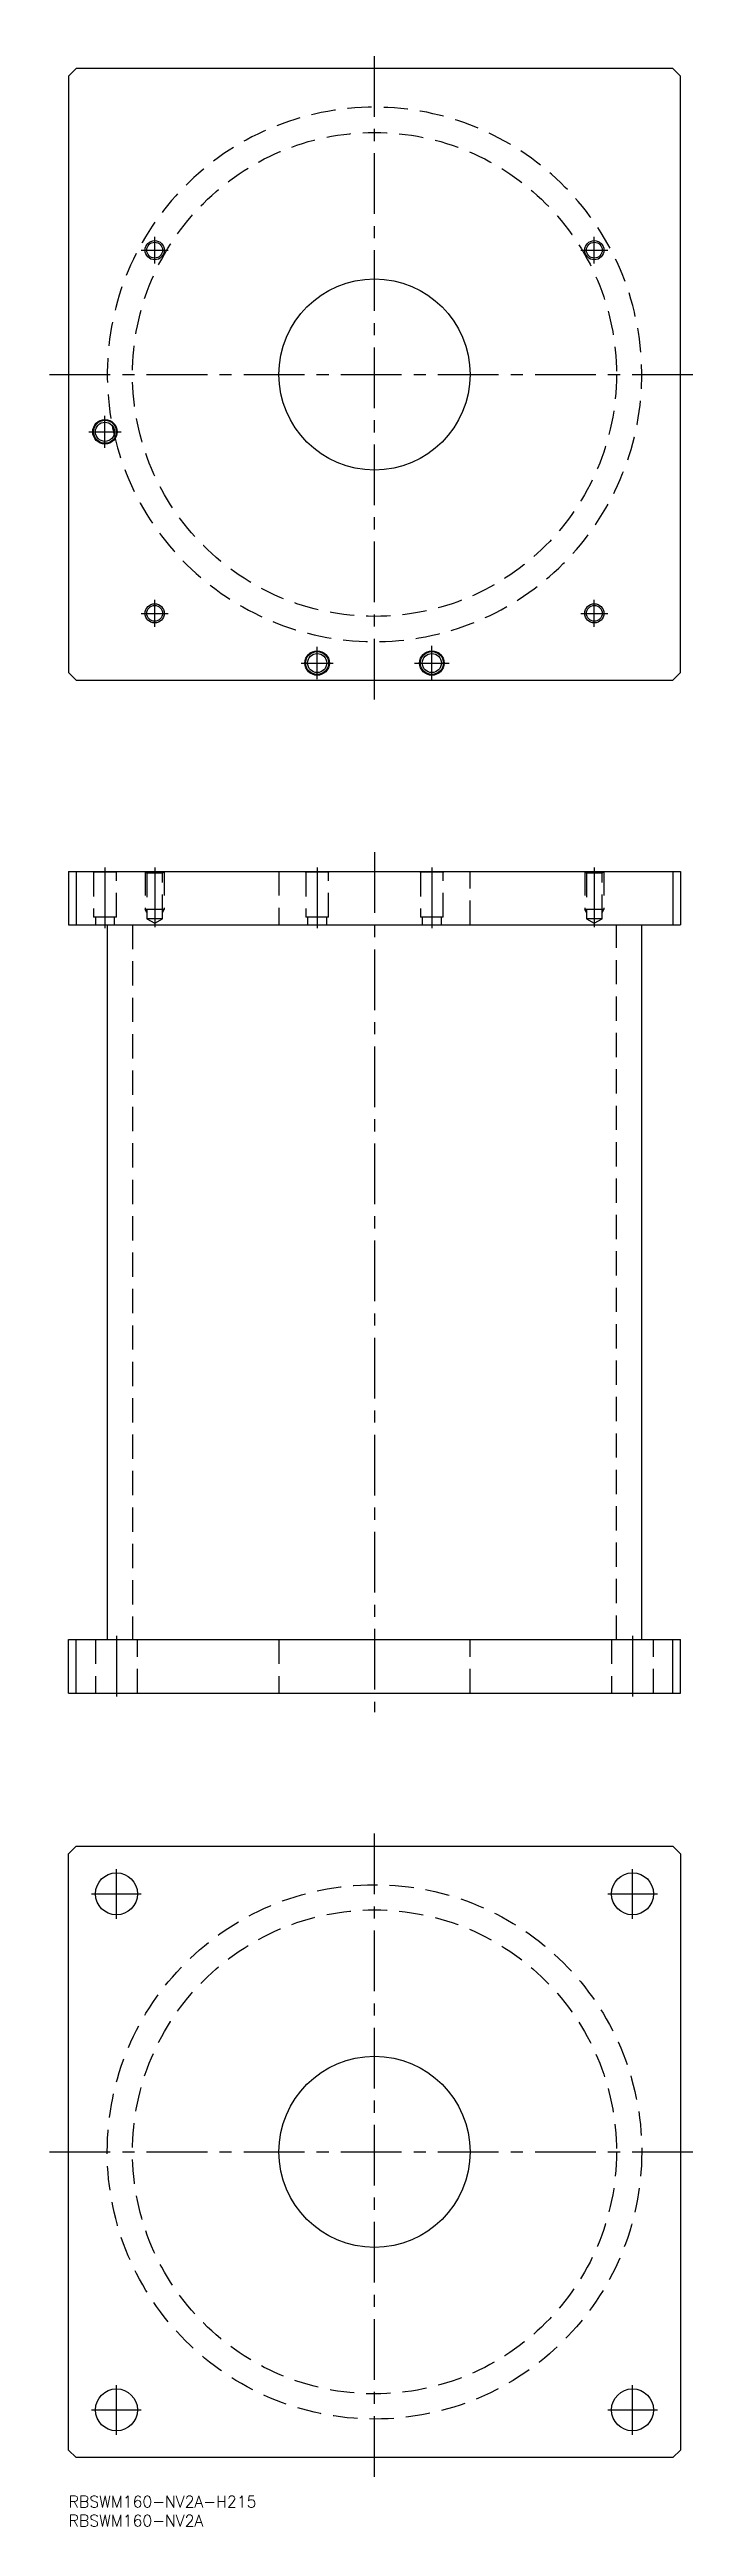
# Model space of a CAD drawing. Extents: x -5 to 165, y -8 to 640.
import ezdxf

# ---------------------------------------------------------------- set-up
doc = ezdxf.new("R2010")
doc.units = 0
doc.header["$LTSCALE"] = 0.5
doc.linetypes.add('CENTER', pattern=[50.8, 31.75, -6.35, 6.35, -6.35])
doc.linetypes.add('DASHED', pattern=[19.05, 12.7, -6.35])
for name, color, linetype in [('MSM_CENTER', 1, 'CENTER'), ('MSM_CONTINUOUS', 7, 'CONTINUOUS'), ('MSM_DASHED', 4, 'DASHED'), ('MSM_NARROW', 5, 'CONTINUOUS'), ('MSM_PART_NUMBER', 7, 'CONTINUOUS')]:
    doc.layers.add(name, color=color, linetype=linetype)
doc.styles.get("Standard").update_dxf_attribs({"font": 'txt.shx', "height": 3, "bigfont": 'bigfont.shx'})

msp = doc.modelspace()

# ---------------------------------------------------------------- linework, layer by layer
at = {"layer": 'MSM_CENTER'}
for p, q in [((80, 470), (80, 640)), ((22.5, 584), (22.5, 591)), ((137.5, 584), (137.5, 591)), ((19, 587.5), (26, 587.5)), ((134, 587.5), (141, 587.5)), ((-5, 555), (165, 555)), ((5.3, 540), (13.7, 540)), ((9.5, 535.8), (9.5, 544.2)), ((19, 492.5), (26, 492.5)), ((22.5, 489), (22.5, 496)), ((134, 492.5), (141, 492.5)), ((137.5, 489), (137.5, 496)), ((65, 475.3), (65, 483.7)), ((95, 475), (95, 484)), ((60.8, 479.5), (69.2, 479.5)), ((90.5, 479.5), (99.5, 479.5)), ((80, 430), (80, 205)), ((9.5, 426), (9.5, 410)), ((22.5, 426), (22.5, 410.407)), ((65, 426), (65, 410)), ((95, 426), (95, 410)), ((137.5, 426), (137.5, 410.407)), ((12.5, 225), (12.5, 209)), ((147.5, 225), (147.5, 209)), ((80, 5), (80, 175)), ((12.5, 151), (12.5, 164)), ((147.5, 151), (147.5, 164)), ((6, 157.5), (19, 157.5)), ((141, 157.5), (154, 157.5)), ((-5, 90), (165, 90)), ((12.5, 16), (12.5, 29)), ((147.5, 16), (147.5, 29)), ((6, 22.5), (19, 22.5)), ((141, 22.5), (154, 22.5))]:
    msp.add_line(p, q, dxfattribs=at)
at = {"layer": 'MSM_CONTINUOUS'}
for p, q in [((2, 635), (0, 633)), ((0, 633), (0, 477)), ((158, 635), (2, 635)), ((160, 633), (158, 635)), ((160, 477), (160, 633)), ((0, 477), (2, 475)), ((2, 475), (158, 475)), ((158, 475), (160, 477)), ((0, 425), (160, 425)), ((0, 425), (0, 411)), ((2, 425), (2, 411)), ((158, 425), (158, 411)), ((160, 425), (160, 411)), ((0, 411), (160, 411)), ((10.1, 411), (10.1, 224)), ((149.9, 224), (149.9, 411)), ((0, 210), (0, 224)), ((0, 224), (160, 224)), ((2, 210), (2, 224)), ((158, 210), (158, 224)), ((160, 210), (160, 224)), ((0, 210), (160, 210)), ((0, 168), (2, 170)), ((2, 170), (158, 170)), ((158, 170), (160, 168)), ((0, 12), (0, 168)), ((160, 168), (160, 12)), ((2, 10), (0, 12)), ((158, 10), (2, 10)), ((160, 12), (158, 10))]:
    msp.add_line(p, q, dxfattribs=at)
for centre, radius in [((22.5, 587.5), 2.067), ((137.5, 587.5), 2.067), ((80, 555), 25), ((9.5, 540), 3.2), ((9.5, 540), 3), ((9.5, 540), 2.5), ((22.5, 492.5), 2.067), ((137.5, 492.5), 2.067), ((65, 479.5), 3.2), ((65, 479.5), 3), ((65, 479.5), 2.5), ((95, 479.5), 3.2), ((95, 479.5), 3), ((95, 479.5), 2.5), ((12.5, 157.5), 5.5), ((147.5, 157.5), 5.5), ((80, 90), 25), ((12.5, 22.5), 5.5), ((147.5, 22.5), 5.5)]:
    msp.add_circle(centre, radius, dxfattribs=at)
msp.add_arc((80, 555), 69.9, 191.020888, 193.002068, dxfattribs=at)
at = {"layer": 'MSM_DASHED'}
for p, q in [((6.3, 425), (6.5, 424.8)), ((6.5, 424.8), (6.5, 413)), ((12.5, 424.8), (6.5, 424.8)), ((12.5, 424.8), (12.7, 425)), ((12.5, 413), (12.5, 424.8)), ((20, 425), (20.433, 424.567)), ((20, 425), (20, 415)), ((20.433, 424.567), (20.433, 412.6)), ((24.567, 424.567), (20.433, 424.567)), ((24.567, 424.567), (25, 425)), ((24.567, 412.6), (24.567, 424.567)), ((25, 425), (25, 415)), ((55, 425), (55, 411)), ((61.8, 425), (62, 424.8)), ((62, 424.8), (62, 413)), ((68, 424.8), (62, 424.8)), ((68, 424.8), (68.2, 425)), ((68, 413), (68, 424.8)), ((91.8, 425), (92, 424.8)), ((92, 424.8), (92, 413)), ((98, 424.8), (92, 424.8)), ((98, 424.8), (98.2, 425)), ((98, 413), (98, 424.8)), ((105, 411), (105, 425)), ((135, 425), (135.433, 424.567)), ((135, 425), (135, 415)), ((135.433, 424.567), (135.433, 412.6)), ((139.567, 424.567), (135.433, 424.567)), ((139.567, 424.567), (140, 425)), ((139.567, 412.6), (139.567, 424.567)), ((140, 425), (140, 415)), ((25, 415), (20, 415)), ((20.433, 414.25), (20, 415)), ((24.567, 414.25), (25, 415)), ((140, 415), (135, 415)), ((135.433, 414.25), (135, 415)), ((139.567, 414.25), (140, 415)), ((12.5, 413), (6.5, 413)), ((7, 413), (7, 411)), ((12, 411), (12, 413)), ((16.7, 411), (16.7, 224)), ((20.433, 412.6), (22.5, 411.407)), ((24.567, 412.6), (20.433, 412.6)), ((22.5, 411.407), (24.567, 412.6)), ((68, 413), (62, 413)), ((62.5, 413), (62.5, 411)), ((67.5, 411), (67.5, 413)), ((98, 413), (92, 413)), ((92.5, 413), (92.5, 411)), ((97.5, 411), (97.5, 413)), ((135.433, 412.6), (137.5, 411.407)), ((139.567, 412.6), (135.433, 412.6)), ((137.5, 411.407), (139.567, 412.6)), ((143.3, 224), (143.3, 411)), ((7, 224), (7, 210)), ((18, 210), (18, 224)), ((55, 224), (55, 210)), ((105, 210), (105, 224)), ((142, 224), (142, 210)), ((153, 210), (153, 224))]:
    msp.add_line(p, q, dxfattribs=at)
for centre, radius in [((80, 555), 63.3), ((80, 90), 69.9), ((80, 90), 63.3)]:
    msp.add_circle(centre, radius, dxfattribs=at)
msp.add_arc((80, 555), 69.9, 193.002068, 191.020888, dxfattribs=at)
at = {"layer": 'MSM_NARROW'}
for centre in [(22.5, 587.5), (137.5, 587.5), (22.5, 492.5), (137.5, 492.5)]:
    msp.add_circle(centre, 2.5, dxfattribs=at)

# ---------------------------------------------------------------- texts
at = {"layer": 'MSM_PART_NUMBER'}
for s, p in [('RBSWM160-NV2A-H215', (0, -3)), ('RBSWM160-NV2A', (0, -8))]:
    msp.add_text(s, height=3, dxfattribs=at).set_placement(p)

doc.saveas('drawing.dxf')
